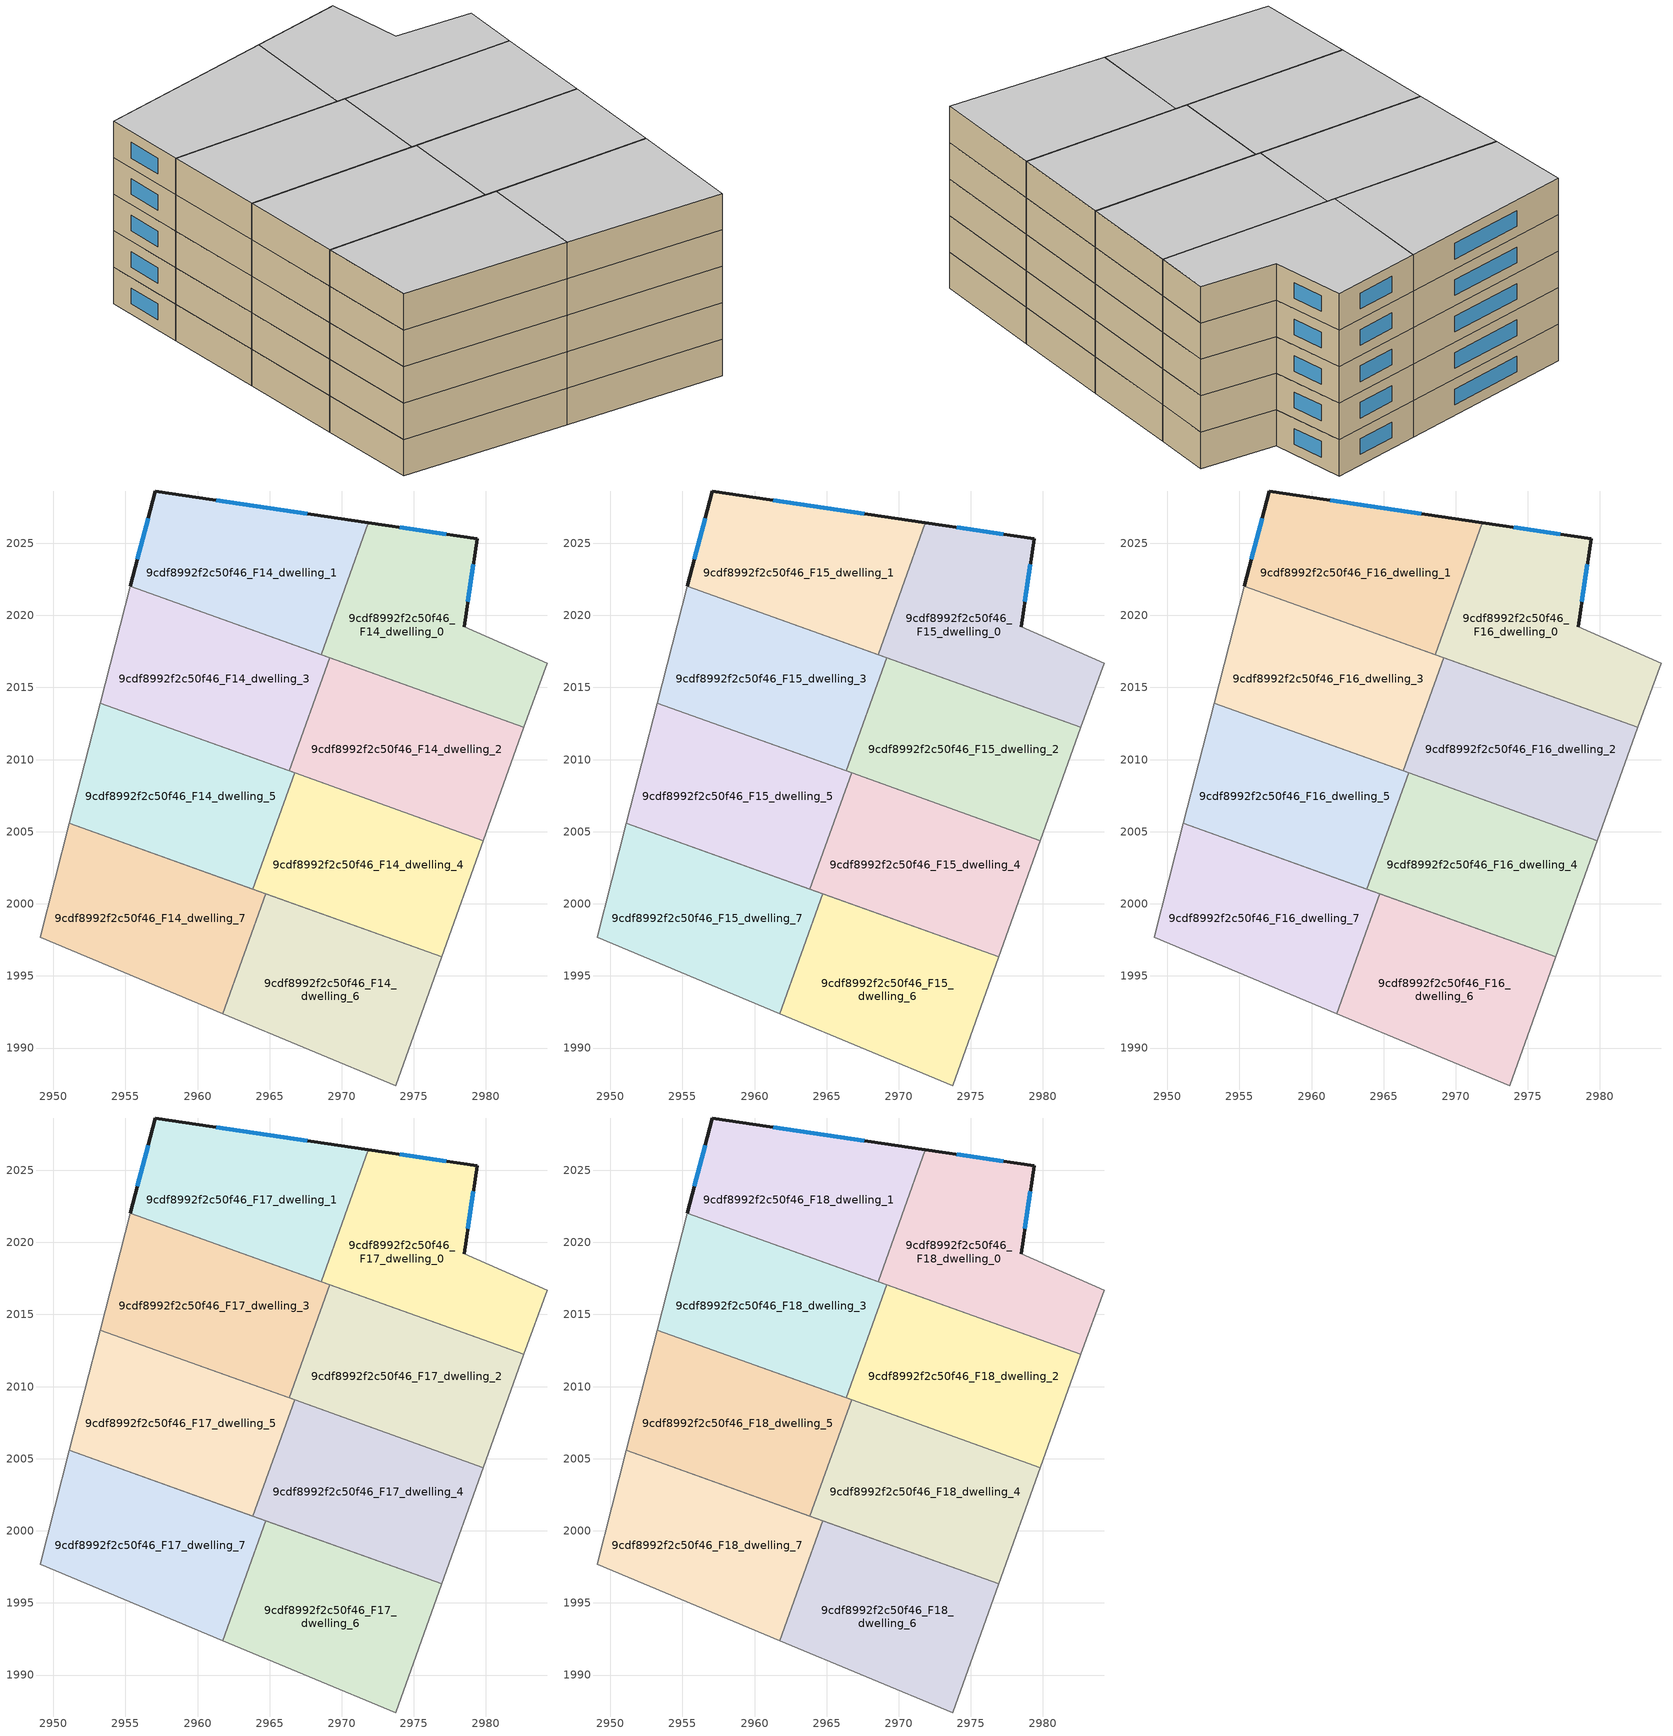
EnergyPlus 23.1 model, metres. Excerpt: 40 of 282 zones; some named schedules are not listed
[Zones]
9cdf8992f2c50f46_F14_dwelling_0
 floor to 9cdf8992f2c50f46_F13_dwelling_0 (EU_floor_Construction): 2979.39,2025.3 2978.5,2019.21 2984.23,2016.69 2982.64,2012.23 2968.57,2017.27 2971.85,2026.42 z42
 wall outside (EU_wall_Construction): 2978.5,2019.21 2979.39,2025.3 2971.85,2026.42 z42:45
 wall adiabatic (EU_wall_Construction): 2968.57,2017.27 2982.64,2012.23 2984.23,2016.69 2978.5,2019.21 z42:45
 wall to 9cdf8992f2c50f46_F14_dwelling_1 (EU_wall_Construction): 2971.85,2026.42 2968.57,2017.27 z42:45
 window (EU_Window_Construction): 2977.24,2025.62 2974.01,2026.1 / 2978.75,2020.95 2979.14,2023.56 z42.86:44.14
9cdf8992f2c50f46_F14_dwelling_1
 floor to 9cdf8992f2c50f46_F13_dwelling_1 (EU_floor_Construction): 2971.85,2026.42 2968.57,2017.27 2955.35,2022.01 2957.05,2028.62 z42
 wall outside (EU_wall_Construction): 2971.85,2026.42 2957.05,2028.62 2955.35,2022.01 z42:45
 wall adiabatic (EU_wall_Construction): 2955.35,2022.01 2968.57,2017.27 z42:45
 window (EU_Window_Construction): 2967.62,2027.05 2961.28,2028 / 2956.57,2026.73 2955.83,2023.9 z42.86:44.14
9cdf8992f2c50f46_F14_dwelling_2
 floor to 9cdf8992f2c50f46_F13_dwelling_2 (EU_floor_Construction): 2982.64,2012.23 2979.83,2004.39 2966.36,2009.21 2969.17,2017.05 z42
 wall adiabatic (EU_wall_Construction): 2966.36,2009.21 2979.83,2004.39 2982.64,2012.23 2969.17,2017.05 z42:45
 wall to 9cdf8992f2c50f46_F14_dwelling_3 (EU_wall_Construction): 2969.17,2017.05 2966.36,2009.21 z42:45
9cdf8992f2c50f46_F14_dwelling_3
 floor to 9cdf8992f2c50f46_F13_dwelling_3 (EU_floor_Construction): 2969.17,2017.05 2966.36,2009.21 2953.26,2013.91 2955.35,2022.01 z42
 wall adiabatic (EU_wall_Construction): 2969.17,2017.05 2955.35,2022.01 2953.26,2013.91 2966.36,2009.21 z42:45
9cdf8992f2c50f46_F14_dwelling_4
 floor to 9cdf8992f2c50f46_F13_dwelling_4 (EU_floor_Construction): 2979.83,2004.39 2976.94,1996.33 2963.84,2001.02 2966.73,2009.08 z42
 wall adiabatic (EU_wall_Construction): 2963.84,2001.02 2976.94,1996.33 2979.83,2004.39 2966.73,2009.08 z42:45
 wall to 9cdf8992f2c50f46_F14_dwelling_5 (EU_wall_Construction): 2966.73,2009.08 2963.84,2001.02 z42:45
9cdf8992f2c50f46_F14_dwelling_5
 floor to 9cdf8992f2c50f46_F13_dwelling_5 (EU_floor_Construction): 2966.73,2009.08 2963.84,2001.02 2951.11,2005.58 2953.26,2013.91 z42
 wall adiabatic (EU_wall_Construction): 2966.73,2009.08 2953.26,2013.91 2951.11,2005.58 2963.84,2001.02 z42:45
9cdf8992f2c50f46_F14_dwelling_6
 floor to 9cdf8992f2c50f46_F13_dwelling_6 (EU_floor_Construction): 2976.94,1996.33 2973.73,1987.37 2961.73,1992.39 2964.71,2000.71 z42
 wall adiabatic (EU_wall_Construction): 2961.73,1992.39 2973.73,1987.37 2976.94,1996.33 2964.71,2000.71 z42:45
 wall to 9cdf8992f2c50f46_F14_dwelling_7 (EU_wall_Construction): 2964.71,2000.71 2961.73,1992.39 z42:45
9cdf8992f2c50f46_F14_dwelling_7
 floor to 9cdf8992f2c50f46_F13_dwelling_7 (EU_floor_Construction): 2964.71,2000.71 2961.73,1992.39 2949.08,1997.68 2951.11,2005.58 z42
 wall adiabatic (EU_wall_Construction): 2964.71,2000.71 2951.11,2005.58 2949.08,1997.68 2961.73,1992.39 z42:45
9cdf8992f2c50f46_F15_dwelling_0
 floor to 9cdf8992f2c50f46_F14_dwelling_0 (EU_floor_Construction): 2979.39,2025.3 2978.5,2019.21 2984.23,2016.69 2982.64,2012.23 2968.57,2017.27 2971.85,2026.42 z45
 wall outside (EU_wall_Construction): 2978.5,2019.21 2979.39,2025.3 2971.85,2026.42 z45:48
 wall adiabatic (EU_wall_Construction): 2968.57,2017.27 2982.64,2012.23 2984.23,2016.69 2978.5,2019.21 z45:48
 wall to 9cdf8992f2c50f46_F15_dwelling_1 (EU_wall_Construction): 2971.85,2026.42 2968.57,2017.27 z45:48
 window (EU_Window_Construction): 2977.24,2025.62 2974.01,2026.1 / 2978.75,2020.95 2979.14,2023.56 z45.86:47.14
9cdf8992f2c50f46_F15_dwelling_1
 floor to 9cdf8992f2c50f46_F14_dwelling_1 (EU_floor_Construction): 2971.85,2026.42 2968.57,2017.27 2955.35,2022.01 2957.05,2028.62 z45
 wall outside (EU_wall_Construction): 2971.85,2026.42 2957.05,2028.62 2955.35,2022.01 z45:48
 wall adiabatic (EU_wall_Construction): 2955.35,2022.01 2968.57,2017.27 z45:48
 window (EU_Window_Construction): 2967.62,2027.05 2961.28,2028 / 2956.57,2026.73 2955.83,2023.9 z45.86:47.14
9cdf8992f2c50f46_F15_dwelling_2
 floor to 9cdf8992f2c50f46_F14_dwelling_2 (EU_floor_Construction): 2982.64,2012.23 2979.83,2004.39 2966.36,2009.21 2969.17,2017.05 z45
 wall adiabatic (EU_wall_Construction): 2966.36,2009.21 2979.83,2004.39 2982.64,2012.23 2969.17,2017.05 z45:48
 wall to 9cdf8992f2c50f46_F15_dwelling_3 (EU_wall_Construction): 2969.17,2017.05 2966.36,2009.21 z45:48
9cdf8992f2c50f46_F15_dwelling_3
 floor to 9cdf8992f2c50f46_F14_dwelling_3 (EU_floor_Construction): 2969.17,2017.05 2966.36,2009.21 2953.26,2013.91 2955.35,2022.01 z45
 wall adiabatic (EU_wall_Construction): 2969.17,2017.05 2955.35,2022.01 2953.26,2013.91 2966.36,2009.21 z45:48
9cdf8992f2c50f46_F15_dwelling_4
 floor to 9cdf8992f2c50f46_F14_dwelling_4 (EU_floor_Construction): 2979.83,2004.39 2976.94,1996.33 2963.84,2001.02 2966.73,2009.08 z45
 wall adiabatic (EU_wall_Construction): 2963.84,2001.02 2976.94,1996.33 2979.83,2004.39 2966.73,2009.08 z45:48
 wall to 9cdf8992f2c50f46_F15_dwelling_5 (EU_wall_Construction): 2966.73,2009.08 2963.84,2001.02 z45:48
9cdf8992f2c50f46_F15_dwelling_5
 floor to 9cdf8992f2c50f46_F14_dwelling_5 (EU_floor_Construction): 2966.73,2009.08 2963.84,2001.02 2951.11,2005.58 2953.26,2013.91 z45
 wall adiabatic (EU_wall_Construction): 2966.73,2009.08 2953.26,2013.91 2951.11,2005.58 2963.84,2001.02 z45:48
9cdf8992f2c50f46_F15_dwelling_6
 floor to 9cdf8992f2c50f46_F14_dwelling_6 (EU_floor_Construction): 2976.94,1996.33 2973.73,1987.37 2961.73,1992.39 2964.71,2000.71 z45
 wall adiabatic (EU_wall_Construction): 2961.73,1992.39 2973.73,1987.37 2976.94,1996.33 2964.71,2000.71 z45:48
 wall to 9cdf8992f2c50f46_F15_dwelling_7 (EU_wall_Construction): 2964.71,2000.71 2961.73,1992.39 z45:48
9cdf8992f2c50f46_F15_dwelling_7
 floor to 9cdf8992f2c50f46_F14_dwelling_7 (EU_floor_Construction): 2964.71,2000.71 2961.73,1992.39 2949.08,1997.68 2951.11,2005.58 z45
 wall adiabatic (EU_wall_Construction): 2964.71,2000.71 2951.11,2005.58 2949.08,1997.68 2961.73,1992.39 z45:48
9cdf8992f2c50f46_F16_dwelling_0
 floor to 9cdf8992f2c50f46_F15_dwelling_0 (EU_floor_Construction): 2979.39,2025.3 2978.5,2019.21 2984.23,2016.69 2982.64,2012.23 2968.57,2017.27 2971.85,2026.42 z48
 wall outside (EU_wall_Construction): 2978.5,2019.21 2979.39,2025.3 2971.85,2026.42 z48:51
 wall adiabatic (EU_wall_Construction): 2968.57,2017.27 2982.64,2012.23 2984.23,2016.69 2978.5,2019.21 z48:51
 wall to 9cdf8992f2c50f46_F16_dwelling_1 (EU_wall_Construction): 2971.85,2026.42 2968.57,2017.27 z48:51
 window (EU_Window_Construction): 2977.24,2025.62 2974.01,2026.1 / 2978.75,2020.95 2979.14,2023.56 z48.86:50.14
9cdf8992f2c50f46_F16_dwelling_1
 floor to 9cdf8992f2c50f46_F15_dwelling_1 (EU_floor_Construction): 2971.85,2026.42 2968.57,2017.27 2955.35,2022.01 2957.05,2028.62 z48
 wall outside (EU_wall_Construction): 2971.85,2026.42 2957.05,2028.62 2955.35,2022.01 z48:51
 wall adiabatic (EU_wall_Construction): 2955.35,2022.01 2968.57,2017.27 z48:51
 window (EU_Window_Construction): 2967.62,2027.05 2961.28,2028 / 2956.57,2026.73 2955.83,2023.9 z48.86:50.14
9cdf8992f2c50f46_F16_dwelling_2
 floor to 9cdf8992f2c50f46_F15_dwelling_2 (EU_floor_Construction): 2982.64,2012.23 2979.83,2004.39 2966.36,2009.21 2969.17,2017.05 z48
 wall adiabatic (EU_wall_Construction): 2966.36,2009.21 2979.83,2004.39 2982.64,2012.23 2969.17,2017.05 z48:51
 wall to 9cdf8992f2c50f46_F16_dwelling_3 (EU_wall_Construction): 2969.17,2017.05 2966.36,2009.21 z48:51
9cdf8992f2c50f46_F16_dwelling_3
 floor to 9cdf8992f2c50f46_F15_dwelling_3 (EU_floor_Construction): 2969.17,2017.05 2966.36,2009.21 2953.26,2013.91 2955.35,2022.01 z48
 wall adiabatic (EU_wall_Construction): 2969.17,2017.05 2955.35,2022.01 2953.26,2013.91 2966.36,2009.21 z48:51
9cdf8992f2c50f46_F16_dwelling_4
 floor to 9cdf8992f2c50f46_F15_dwelling_4 (EU_floor_Construction): 2979.83,2004.39 2976.94,1996.33 2963.84,2001.02 2966.73,2009.08 z48
 wall adiabatic (EU_wall_Construction): 2963.84,2001.02 2976.94,1996.33 2979.83,2004.39 2966.73,2009.08 z48:51
 wall to 9cdf8992f2c50f46_F16_dwelling_5 (EU_wall_Construction): 2966.73,2009.08 2963.84,2001.02 z48:51
9cdf8992f2c50f46_F16_dwelling_5
 floor to 9cdf8992f2c50f46_F15_dwelling_5 (EU_floor_Construction): 2966.73,2009.08 2963.84,2001.02 2951.11,2005.58 2953.26,2013.91 z48
 wall adiabatic (EU_wall_Construction): 2966.73,2009.08 2953.26,2013.91 2951.11,2005.58 2963.84,2001.02 z48:51
9cdf8992f2c50f46_F16_dwelling_6
 floor to 9cdf8992f2c50f46_F15_dwelling_6 (EU_floor_Construction): 2976.94,1996.33 2973.73,1987.37 2961.73,1992.39 2964.71,2000.71 z48
 wall adiabatic (EU_wall_Construction): 2961.73,1992.39 2973.73,1987.37 2976.94,1996.33 2964.71,2000.71 z48:51
 wall to 9cdf8992f2c50f46_F16_dwelling_7 (EU_wall_Construction): 2964.71,2000.71 2961.73,1992.39 z48:51
9cdf8992f2c50f46_F16_dwelling_7
 floor to 9cdf8992f2c50f46_F15_dwelling_7 (EU_floor_Construction): 2964.71,2000.71 2961.73,1992.39 2949.08,1997.68 2951.11,2005.58 z48
 wall adiabatic (EU_wall_Construction): 2964.71,2000.71 2951.11,2005.58 2949.08,1997.68 2961.73,1992.39 z48:51
9cdf8992f2c50f46_F17_dwelling_0
 floor to 9cdf8992f2c50f46_F16_dwelling_0 (EU_floor_Construction): 2979.39,2025.3 2978.5,2019.21 2984.23,2016.69 2982.64,2012.23 2968.57,2017.27 2971.85,2026.42 z51
 wall outside (EU_wall_Construction): 2978.5,2019.21 2979.39,2025.3 2971.85,2026.42 z51:54
 wall adiabatic (EU_wall_Construction): 2968.57,2017.27 2982.64,2012.23 2984.23,2016.69 2978.5,2019.21 z51:54
 wall to 9cdf8992f2c50f46_F17_dwelling_1 (EU_wall_Construction): 2971.85,2026.42 2968.57,2017.27 z51:54
 window (EU_Window_Construction): 2977.24,2025.62 2974.01,2026.1 / 2978.75,2020.95 2979.14,2023.56 z51.86:53.14
9cdf8992f2c50f46_F17_dwelling_1
 floor to 9cdf8992f2c50f46_F16_dwelling_1 (EU_floor_Construction): 2971.85,2026.42 2968.57,2017.27 2955.35,2022.01 2957.05,2028.62 z51
 wall outside (EU_wall_Construction): 2971.85,2026.42 2957.05,2028.62 2955.35,2022.01 z51:54
 wall adiabatic (EU_wall_Construction): 2955.35,2022.01 2968.57,2017.27 z51:54
 window (EU_Window_Construction): 2967.62,2027.05 2961.28,2028 / 2956.57,2026.73 2955.83,2023.9 z51.86:53.14
9cdf8992f2c50f46_F17_dwelling_2
 floor to 9cdf8992f2c50f46_F16_dwelling_2 (EU_floor_Construction): 2982.64,2012.23 2979.83,2004.39 2966.36,2009.21 2969.17,2017.05 z51
 wall adiabatic (EU_wall_Construction): 2966.36,2009.21 2979.83,2004.39 2982.64,2012.23 2969.17,2017.05 z51:54
 wall to 9cdf8992f2c50f46_F17_dwelling_3 (EU_wall_Construction): 2969.17,2017.05 2966.36,2009.21 z51:54
9cdf8992f2c50f46_F17_dwelling_3
 floor to 9cdf8992f2c50f46_F16_dwelling_3 (EU_floor_Construction): 2969.17,2017.05 2966.36,2009.21 2953.26,2013.91 2955.35,2022.01 z51
 wall adiabatic (EU_wall_Construction): 2969.17,2017.05 2955.35,2022.01 2953.26,2013.91 2966.36,2009.21 z51:54
9cdf8992f2c50f46_F17_dwelling_4
 floor to 9cdf8992f2c50f46_F16_dwelling_4 (EU_floor_Construction): 2979.83,2004.39 2976.94,1996.33 2963.84,2001.02 2966.73,2009.08 z51
 wall adiabatic (EU_wall_Construction): 2963.84,2001.02 2976.94,1996.33 2979.83,2004.39 2966.73,2009.08 z51:54
 wall to 9cdf8992f2c50f46_F17_dwelling_5 (EU_wall_Construction): 2966.73,2009.08 2963.84,2001.02 z51:54
9cdf8992f2c50f46_F17_dwelling_5
 floor to 9cdf8992f2c50f46_F16_dwelling_5 (EU_floor_Construction): 2966.73,2009.08 2963.84,2001.02 2951.11,2005.58 2953.26,2013.91 z51
 wall adiabatic (EU_wall_Construction): 2966.73,2009.08 2953.26,2013.91 2951.11,2005.58 2963.84,2001.02 z51:54
9cdf8992f2c50f46_F17_dwelling_6
 floor to 9cdf8992f2c50f46_F16_dwelling_6 (EU_floor_Construction): 2976.94,1996.33 2973.73,1987.37 2961.73,1992.39 2964.71,2000.71 z51
 wall adiabatic (EU_wall_Construction): 2961.73,1992.39 2973.73,1987.37 2976.94,1996.33 2964.71,2000.71 z51:54
 wall to 9cdf8992f2c50f46_F17_dwelling_7 (EU_wall_Construction): 2964.71,2000.71 2961.73,1992.39 z51:54
9cdf8992f2c50f46_F17_dwelling_7
 floor to 9cdf8992f2c50f46_F16_dwelling_7 (EU_floor_Construction): 2964.71,2000.71 2961.73,1992.39 2949.08,1997.68 2951.11,2005.58 z51
 wall adiabatic (EU_wall_Construction): 2964.71,2000.71 2951.11,2005.58 2949.08,1997.68 2961.73,1992.39 z51:54
9cdf8992f2c50f46_F18_dwelling_0
 floor to 9cdf8992f2c50f46_F17_dwelling_0 (EU_floor_Construction): 2979.39,2025.3 2978.5,2019.21 2984.23,2016.69 2982.64,2012.23 2968.57,2017.27 2971.85,2026.42 z54
 wall outside (EU_wall_Construction): 2978.5,2019.21 2979.39,2025.3 2971.85,2026.42 z54:57
 wall adiabatic (EU_wall_Construction): 2968.57,2017.27 2982.64,2012.23 2984.23,2016.69 2978.5,2019.21 z54:57
 wall to 9cdf8992f2c50f46_F18_dwelling_1 (EU_wall_Construction): 2971.85,2026.42 2968.57,2017.27 z54:57
 window (EU_Window_Construction): 2977.24,2025.62 2974.01,2026.1 / 2978.75,2020.95 2979.14,2023.56 z54.86:56.14
 ceiling to 9cdf8992f2c50f46_F19_dwelling_0 (EU_floor_Construction): 2982.64,2012.23 2984.23,2016.69 2978.5,2019.21 2979.39,2025.3 2971.85,2026.42 2968.57,2017.27 z57
9cdf8992f2c50f46_F18_dwelling_1
 floor to 9cdf8992f2c50f46_F17_dwelling_1 (EU_floor_Construction): 2971.85,2026.42 2968.57,2017.27 2955.35,2022.01 2957.05,2028.62 z54
 wall outside (EU_wall_Construction): 2971.85,2026.42 2957.05,2028.62 2955.35,2022.01 z54:57
 wall adiabatic (EU_wall_Construction): 2955.35,2022.01 2968.57,2017.27 z54:57
 window (EU_Window_Construction): 2967.62,2027.05 2961.28,2028 / 2956.57,2026.73 2955.83,2023.9 z54.86:56.14
 ceiling to 9cdf8992f2c50f46_F19_dwelling_1 (EU_floor_Construction): 2968.57,2017.27 2971.85,2026.42 2957.05,2028.62 2955.35,2022.01 z57
9cdf8992f2c50f46_F18_dwelling_2
 floor to 9cdf8992f2c50f46_F17_dwelling_2 (EU_floor_Construction): 2982.64,2012.23 2979.83,2004.39 2966.36,2009.21 2969.17,2017.05 z54
 wall adiabatic (EU_wall_Construction): 2966.36,2009.21 2979.83,2004.39 2982.64,2012.23 2969.17,2017.05 z54:57
 wall to 9cdf8992f2c50f46_F18_dwelling_3 (EU_wall_Construction): 2969.17,2017.05 2966.36,2009.21 z54:57
 ceiling to 9cdf8992f2c50f46_F19_dwelling_2 (EU_floor_Construction): 2979.83,2004.39 2982.64,2012.23 2969.17,2017.05 2966.36,2009.21 z57
9cdf8992f2c50f46_F18_dwelling_3
 floor to 9cdf8992f2c50f46_F17_dwelling_3 (EU_floor_Construction): 2969.17,2017.05 2966.36,2009.21 2953.26,2013.91 2955.35,2022.01 z54
 wall adiabatic (EU_wall_Construction): 2969.17,2017.05 2955.35,2022.01 2953.26,2013.91 2966.36,2009.21 z54:57
 ceiling to 9cdf8992f2c50f46_F19_dwelling_3 (EU_floor_Construction): 2966.36,2009.21 2969.17,2017.05 2955.35,2022.01 2953.26,2013.91 z57
9cdf8992f2c50f46_F18_dwelling_4
 floor to 9cdf8992f2c50f46_F17_dwelling_4 (EU_floor_Construction): 2979.83,2004.39 2976.94,1996.33 2963.84,2001.02 2966.73,2009.08 z54
 wall adiabatic (EU_wall_Construction): 2963.84,2001.02 2976.94,1996.33 2979.83,2004.39 2966.73,2009.08 z54:57
 wall to 9cdf8992f2c50f46_F18_dwelling_5 (EU_wall_Construction): 2966.73,2009.08 2963.84,2001.02 z54:57
 ceiling to 9cdf8992f2c50f46_F19_dwelling_4 (EU_floor_Construction): 2976.94,1996.33 2979.83,2004.39 2966.73,2009.08 2963.84,2001.02 z57
9cdf8992f2c50f46_F18_dwelling_5
 floor to 9cdf8992f2c50f46_F17_dwelling_5 (EU_floor_Construction): 2966.73,2009.08 2963.84,2001.02 2951.11,2005.58 2953.26,2013.91 z54
 wall adiabatic (EU_wall_Construction): 2966.73,2009.08 2953.26,2013.91 2951.11,2005.58 2963.84,2001.02 z54:57
 ceiling to 9cdf8992f2c50f46_F19_dwelling_5 (EU_floor_Construction): 2963.84,2001.02 2966.73,2009.08 2953.26,2013.91 2951.11,2005.58 z57
9cdf8992f2c50f46_F18_dwelling_6
 floor to 9cdf8992f2c50f46_F17_dwelling_6 (EU_floor_Construction): 2976.94,1996.33 2973.73,1987.37 2961.73,1992.39 2964.71,2000.71 z54
 wall adiabatic (EU_wall_Construction): 2961.73,1992.39 2973.73,1987.37 2976.94,1996.33 2964.71,2000.71 z54:57
 wall to 9cdf8992f2c50f46_F18_dwelling_7 (EU_wall_Construction): 2964.71,2000.71 2961.73,1992.39 z54:57
 ceiling to 9cdf8992f2c50f46_F19_dwelling_6 (EU_floor_Construction): 2973.73,1987.37 2976.94,1996.33 2964.71,2000.71 2961.73,1992.39 z57
9cdf8992f2c50f46_F18_dwelling_7
 floor to 9cdf8992f2c50f46_F17_dwelling_7 (EU_floor_Construction): 2964.71,2000.71 2961.73,1992.39 2949.08,1997.68 2951.11,2005.58 z54
 wall adiabatic (EU_wall_Construction): 2964.71,2000.71 2951.11,2005.58 2949.08,1997.68 2961.73,1992.39 z54:57
 ceiling to 9cdf8992f2c50f46_F19_dwelling_7 (EU_floor_Construction): 2961.73,1992.39 2964.71,2000.71 2951.11,2005.58 2949.08,1997.68 z57
[Building]
EU S2 Campaign: North Axis=0; Terrain=City; Solar Distribution=FullExterior
[Site:Location]
Helsinki-Vantaa.AP: Latitude=60.317; Longitude=24.963; Time Zone=2; Elevation=54.6
[SizingPeriod:WeatherFileDays]
AnnualSizingPeriod: Begin Month=1; Begin Day of Month=1; End Month=12; End Day of Month=31; Day of Week for Start Day=Monday; Use Weather File Daylight Saving Period=No; Use Weather File Rain and Snow Indicators=No
[MATERIAL]
EU_InternalMass_Material: Roughness=MediumRough; Thickness=0.1; Conductivity=1; Density=1800; Specific Heat=900; Thermal Absorptance=0.9; Solar Absorptance=0.7; Visible Absorptance=0.7
[MATERIAL:NOMASS] Roughness=MediumRough; Thermal Absorptance=0.9; Solar Absorptance=0.7; Visible Absorptance=0.7
Name | Thermal Resistance
EU_wall_NoMass | 5.91765
EU_floor_NoMass | 6.2875
[WINDOWMATERIAL:SIMPLEGLAZINGSYSTEM]
EU_Window_SimpleGlazing: UFactor=0.994035; Solar Heat Gain Coefficient=0.7; Visible Transmittance=0.7
[CONSTRUCTION]
EU_wall_Construction: EU_wall_NoMass
EU_floor_Construction: EU_floor_NoMass
EU_Window_Construction: EU_Window_SimpleGlazing
EU_InternalMass_Construction: EU_InternalMass_Material
[ZONE] Type=1; Multiplier=1; Ceiling Height=autocalculate; Floor Area=autocalculate; Part of Total Floor Area=Yes
Name | Volume
9cdf8992f2c50f46_F14_dwelling_0; 9cdf8992f2c50f46_F15_dwelling_0; 9cdf8992f2c50f46_F16_dwelling_0; 9cdf8992f2c50f46_F17_dwelling_0; 9cdf8992f2c50f46_F18_dwelling_0 | 357.466
9cdf8992f2c50f46_F14_dwelling_1; 9cdf8992f2c50f46_F15_dwelling_1; 9cdf8992f2c50f46_F16_dwelling_1; 9cdf8992f2c50f46_F17_dwelling_1; 9cdf8992f2c50f46_F18_dwelling_1 | 357.464
9cdf8992f2c50f46_F14_dwelling_2; 9cdf8992f2c50f46_F15_dwelling_2; 9cdf8992f2c50f46_F16_dwelling_2; 9cdf8992f2c50f46_F17_dwelling_2; 9cdf8992f2c50f46_F18_dwelling_2 | 357.456
9cdf8992f2c50f46_F14_dwelling_3; 9cdf8992f2c50f46_F15_dwelling_3; 9cdf8992f2c50f46_F16_dwelling_3; 9cdf8992f2c50f46_F17_dwelling_3; 9cdf8992f2c50f46_F18_dwelling_3 | 357.463
9cdf8992f2c50f46_F14_dwelling_4; 9cdf8992f2c50f46_F15_dwelling_4; 9cdf8992f2c50f46_F16_dwelling_4; 9cdf8992f2c50f46_F17_dwelling_4; 9cdf8992f2c50f46_F18_dwelling_4 | 357.469
9cdf8992f2c50f46_F14_dwelling_5; 9cdf8992f2c50f46_F15_dwelling_5; 9cdf8992f2c50f46_F16_dwelling_5; 9cdf8992f2c50f46_F17_dwelling_5; 9cdf8992f2c50f46_F18_dwelling_5 | 357.488
9cdf8992f2c50f46_F14_dwelling_6; 9cdf8992f2c50f46_F15_dwelling_6; 9cdf8992f2c50f46_F16_dwelling_6; 9cdf8992f2c50f46_F17_dwelling_6; 9cdf8992f2c50f46_F18_dwelling_6 | 357.472
9cdf8992f2c50f46_F14_dwelling_7; 9cdf8992f2c50f46_F15_dwelling_7; 9cdf8992f2c50f46_F16_dwelling_7; 9cdf8992f2c50f46_F17_dwelling_7; 9cdf8992f2c50f46_F18_dwelling_7 | 357.478
[INTERNALMASS] Construction=EU_InternalMass_Construction
Name | Zone or ZoneList | Surface Area
9cdf8992f2c50f46_F14_dwelling_0_EU_InternalMass | 9cdf8992f2c50f46_F14_dwelling_0 | 119.155
9cdf8992f2c50f46_F14_dwelling_1_EU_InternalMass | 9cdf8992f2c50f46_F14_dwelling_1 | 119.155
9cdf8992f2c50f46_F14_dwelling_2_EU_InternalMass | 9cdf8992f2c50f46_F14_dwelling_2 | 119.15
9cdf8992f2c50f46_F14_dwelling_3_EU_InternalMass | 9cdf8992f2c50f46_F14_dwelling_3 | 119.157
9cdf8992f2c50f46_F14_dwelling_4_EU_InternalMass | 9cdf8992f2c50f46_F14_dwelling_4 | 119.157
9cdf8992f2c50f46_F14_dwelling_5_EU_InternalMass | 9cdf8992f2c50f46_F14_dwelling_5 | 119.163
9cdf8992f2c50f46_F14_dwelling_6_EU_InternalMass | 9cdf8992f2c50f46_F14_dwelling_6 | 119.156
9cdf8992f2c50f46_F14_dwelling_7_EU_InternalMass | 9cdf8992f2c50f46_F14_dwelling_7 | 119.159
9cdf8992f2c50f46_F15_dwelling_0_EU_InternalMass | 9cdf8992f2c50f46_F15_dwelling_0 | 119.155
9cdf8992f2c50f46_F15_dwelling_1_EU_InternalMass | 9cdf8992f2c50f46_F15_dwelling_1 | 119.155
9cdf8992f2c50f46_F15_dwelling_2_EU_InternalMass | 9cdf8992f2c50f46_F15_dwelling_2 | 119.15
9cdf8992f2c50f46_F15_dwelling_3_EU_InternalMass | 9cdf8992f2c50f46_F15_dwelling_3 | 119.157
9cdf8992f2c50f46_F15_dwelling_4_EU_InternalMass | 9cdf8992f2c50f46_F15_dwelling_4 | 119.157
9cdf8992f2c50f46_F15_dwelling_5_EU_InternalMass | 9cdf8992f2c50f46_F15_dwelling_5 | 119.163
9cdf8992f2c50f46_F15_dwelling_6_EU_InternalMass | 9cdf8992f2c50f46_F15_dwelling_6 | 119.156
9cdf8992f2c50f46_F15_dwelling_7_EU_InternalMass | 9cdf8992f2c50f46_F15_dwelling_7 | 119.159
9cdf8992f2c50f46_F16_dwelling_0_EU_InternalMass | 9cdf8992f2c50f46_F16_dwelling_0 | 119.155
9cdf8992f2c50f46_F16_dwelling_1_EU_InternalMass | 9cdf8992f2c50f46_F16_dwelling_1 | 119.155
9cdf8992f2c50f46_F16_dwelling_2_EU_InternalMass | 9cdf8992f2c50f46_F16_dwelling_2 | 119.15
9cdf8992f2c50f46_F16_dwelling_3_EU_InternalMass | 9cdf8992f2c50f46_F16_dwelling_3 | 119.157
9cdf8992f2c50f46_F16_dwelling_4_EU_InternalMass | 9cdf8992f2c50f46_F16_dwelling_4 | 119.157
9cdf8992f2c50f46_F16_dwelling_5_EU_InternalMass | 9cdf8992f2c50f46_F16_dwelling_5 | 119.163
9cdf8992f2c50f46_F16_dwelling_6_EU_InternalMass | 9cdf8992f2c50f46_F16_dwelling_6 | 119.156
9cdf8992f2c50f46_F16_dwelling_7_EU_InternalMass | 9cdf8992f2c50f46_F16_dwelling_7 | 119.159
9cdf8992f2c50f46_F17_dwelling_0_EU_InternalMass | 9cdf8992f2c50f46_F17_dwelling_0 | 119.155
9cdf8992f2c50f46_F17_dwelling_1_EU_InternalMass | 9cdf8992f2c50f46_F17_dwelling_1 | 119.155
9cdf8992f2c50f46_F17_dwelling_2_EU_InternalMass | 9cdf8992f2c50f46_F17_dwelling_2 | 119.15
9cdf8992f2c50f46_F17_dwelling_3_EU_InternalMass | 9cdf8992f2c50f46_F17_dwelling_3 | 119.157
9cdf8992f2c50f46_F17_dwelling_4_EU_InternalMass | 9cdf8992f2c50f46_F17_dwelling_4 | 119.157
9cdf8992f2c50f46_F17_dwelling_5_EU_InternalMass | 9cdf8992f2c50f46_F17_dwelling_5 | 119.163
9cdf8992f2c50f46_F17_dwelling_6_EU_InternalMass | 9cdf8992f2c50f46_F17_dwelling_6 | 119.156
9cdf8992f2c50f46_F17_dwelling_7_EU_InternalMass | 9cdf8992f2c50f46_F17_dwelling_7 | 119.159
9cdf8992f2c50f46_F18_dwelling_0_EU_InternalMass | 9cdf8992f2c50f46_F18_dwelling_0 | 119.155
9cdf8992f2c50f46_F18_dwelling_1_EU_InternalMass | 9cdf8992f2c50f46_F18_dwelling_1 | 119.155
9cdf8992f2c50f46_F18_dwelling_2_EU_InternalMass | 9cdf8992f2c50f46_F18_dwelling_2 | 119.15
9cdf8992f2c50f46_F18_dwelling_3_EU_InternalMass | 9cdf8992f2c50f46_F18_dwelling_3 | 119.157
9cdf8992f2c50f46_F18_dwelling_4_EU_InternalMass | 9cdf8992f2c50f46_F18_dwelling_4 | 119.157
9cdf8992f2c50f46_F18_dwelling_5_EU_InternalMass | 9cdf8992f2c50f46_F18_dwelling_5 | 119.163
9cdf8992f2c50f46_F18_dwelling_6_EU_InternalMass | 9cdf8992f2c50f46_F18_dwelling_6 | 119.156
9cdf8992f2c50f46_F18_dwelling_7_EU_InternalMass | 9cdf8992f2c50f46_F18_dwelling_7 | 119.159
[OTHEREQUIPMENT] Fuel Type=Electricity; Design Level Calculation Method=Watts/Area; Power per Zone Floor Area=1; Fraction Latent=0; Fraction Radiant=0; Fraction Lost=0; Carbon Dioxide Generation Rate=0; EndUse Subcategory=EU_Step8_InternalGains
Name | Zone or ZoneList or Space or SpaceList | Schedule
EU_Step8_InternalGain_9cdf8992f2c50f46_F14_dwelling_0_f000 | 9cdf8992f2c50f46_F14_dwelling_0 | EU_Step8_GainSchedule_9cdf8992f2c50f46_F14_dwelling_0_f000
EU_Step8_InternalGain_9cdf8992f2c50f46_F14_dwelling_1_f000 | 9cdf8992f2c50f46_F14_dwelling_1 | EU_Step8_GainSchedule_9cdf8992f2c50f46_F14_dwelling_1_f000
EU_Step8_InternalGain_9cdf8992f2c50f46_F14_dwelling_2_f000 | 9cdf8992f2c50f46_F14_dwelling_2 | EU_Step8_GainSchedule_9cdf8992f2c50f46_F14_dwelling_2_f000
EU_Step8_InternalGain_9cdf8992f2c50f46_F14_dwelling_3_f000 | 9cdf8992f2c50f46_F14_dwelling_3 | EU_Step8_GainSchedule_9cdf8992f2c50f46_F14_dwelling_3_f000
EU_Step8_InternalGain_9cdf8992f2c50f46_F14_dwelling_4_f000 | 9cdf8992f2c50f46_F14_dwelling_4 | EU_Step8_GainSchedule_9cdf8992f2c50f46_F14_dwelling_4_f000
EU_Step8_InternalGain_9cdf8992f2c50f46_F14_dwelling_5_f000 | 9cdf8992f2c50f46_F14_dwelling_5 | EU_Step8_GainSchedule_9cdf8992f2c50f46_F14_dwelling_5_f000
EU_Step8_InternalGain_9cdf8992f2c50f46_F14_dwelling_6_f000 | 9cdf8992f2c50f46_F14_dwelling_6 | EU_Step8_GainSchedule_9cdf8992f2c50f46_F14_dwelling_6_f000
EU_Step8_InternalGain_9cdf8992f2c50f46_F14_dwelling_7_f000 | 9cdf8992f2c50f46_F14_dwelling_7 | EU_Step8_GainSchedule_9cdf8992f2c50f46_F14_dwelling_7_f000
EU_Step8_InternalGain_9cdf8992f2c50f46_F15_dwelling_0_f000 | 9cdf8992f2c50f46_F15_dwelling_0 | EU_Step8_GainSchedule_9cdf8992f2c50f46_F15_dwelling_0_f000
EU_Step8_InternalGain_9cdf8992f2c50f46_F15_dwelling_1_f000 | 9cdf8992f2c50f46_F15_dwelling_1 | EU_Step8_GainSchedule_9cdf8992f2c50f46_F15_dwelling_1_f000
EU_Step8_InternalGain_9cdf8992f2c50f46_F15_dwelling_2_f000 | 9cdf8992f2c50f46_F15_dwelling_2 | EU_Step8_GainSchedule_9cdf8992f2c50f46_F15_dwelling_2_f000
EU_Step8_InternalGain_9cdf8992f2c50f46_F15_dwelling_3_f000 | 9cdf8992f2c50f46_F15_dwelling_3 | EU_Step8_GainSchedule_9cdf8992f2c50f46_F15_dwelling_3_f000
EU_Step8_InternalGain_9cdf8992f2c50f46_F15_dwelling_4_f000 | 9cdf8992f2c50f46_F15_dwelling_4 | EU_Step8_GainSchedule_9cdf8992f2c50f46_F15_dwelling_4_f000
EU_Step8_InternalGain_9cdf8992f2c50f46_F15_dwelling_5_f000 | 9cdf8992f2c50f46_F15_dwelling_5 | EU_Step8_GainSchedule_9cdf8992f2c50f46_F15_dwelling_5_f000
EU_Step8_InternalGain_9cdf8992f2c50f46_F15_dwelling_6_f000 | 9cdf8992f2c50f46_F15_dwelling_6 | EU_Step8_GainSchedule_9cdf8992f2c50f46_F15_dwelling_6_f000
EU_Step8_InternalGain_9cdf8992f2c50f46_F15_dwelling_7_f000 | 9cdf8992f2c50f46_F15_dwelling_7 | EU_Step8_GainSchedule_9cdf8992f2c50f46_F15_dwelling_7_f000
EU_Step8_InternalGain_9cdf8992f2c50f46_F16_dwelling_0_f000 | 9cdf8992f2c50f46_F16_dwelling_0 | EU_Step8_GainSchedule_9cdf8992f2c50f46_F16_dwelling_0_f000
EU_Step8_InternalGain_9cdf8992f2c50f46_F16_dwelling_1_f000 | 9cdf8992f2c50f46_F16_dwelling_1 | EU_Step8_GainSchedule_9cdf8992f2c50f46_F16_dwelling_1_f000
EU_Step8_InternalGain_9cdf8992f2c50f46_F16_dwelling_2_f000 | 9cdf8992f2c50f46_F16_dwelling_2 | EU_Step8_GainSchedule_9cdf8992f2c50f46_F16_dwelling_2_f000
EU_Step8_InternalGain_9cdf8992f2c50f46_F16_dwelling_3_f000 | 9cdf8992f2c50f46_F16_dwelling_3 | EU_Step8_GainSchedule_9cdf8992f2c50f46_F16_dwelling_3_f000
EU_Step8_InternalGain_9cdf8992f2c50f46_F16_dwelling_4_f000 | 9cdf8992f2c50f46_F16_dwelling_4 | EU_Step8_GainSchedule_9cdf8992f2c50f46_F16_dwelling_4_f000
EU_Step8_InternalGain_9cdf8992f2c50f46_F16_dwelling_5_f000 | 9cdf8992f2c50f46_F16_dwelling_5 | EU_Step8_GainSchedule_9cdf8992f2c50f46_F16_dwelling_5_f000
EU_Step8_InternalGain_9cdf8992f2c50f46_F16_dwelling_6_f000 | 9cdf8992f2c50f46_F16_dwelling_6 | EU_Step8_GainSchedule_9cdf8992f2c50f46_F16_dwelling_6_f000
EU_Step8_InternalGain_9cdf8992f2c50f46_F16_dwelling_7_f000 | 9cdf8992f2c50f46_F16_dwelling_7 | EU_Step8_GainSchedule_9cdf8992f2c50f46_F16_dwelling_7_f000
EU_Step8_InternalGain_9cdf8992f2c50f46_F17_dwelling_0_f000 | 9cdf8992f2c50f46_F17_dwelling_0 | EU_Step8_GainSchedule_9cdf8992f2c50f46_F17_dwelling_0_f000
EU_Step8_InternalGain_9cdf8992f2c50f46_F17_dwelling_1_f000 | 9cdf8992f2c50f46_F17_dwelling_1 | EU_Step8_GainSchedule_9cdf8992f2c50f46_F17_dwelling_1_f000
EU_Step8_InternalGain_9cdf8992f2c50f46_F17_dwelling_2_f000 | 9cdf8992f2c50f46_F17_dwelling_2 | EU_Step8_GainSchedule_9cdf8992f2c50f46_F17_dwelling_2_f000
EU_Step8_InternalGain_9cdf8992f2c50f46_F17_dwelling_3_f000 | 9cdf8992f2c50f46_F17_dwelling_3 | EU_Step8_GainSchedule_9cdf8992f2c50f46_F17_dwelling_3_f000
EU_Step8_InternalGain_9cdf8992f2c50f46_F17_dwelling_4_f000 | 9cdf8992f2c50f46_F17_dwelling_4 | EU_Step8_GainSchedule_9cdf8992f2c50f46_F17_dwelling_4_f000
EU_Step8_InternalGain_9cdf8992f2c50f46_F17_dwelling_5_f000 | 9cdf8992f2c50f46_F17_dwelling_5 | EU_Step8_GainSchedule_9cdf8992f2c50f46_F17_dwelling_5_f000
EU_Step8_InternalGain_9cdf8992f2c50f46_F17_dwelling_6_f000 | 9cdf8992f2c50f46_F17_dwelling_6 | EU_Step8_GainSchedule_9cdf8992f2c50f46_F17_dwelling_6_f000
EU_Step8_InternalGain_9cdf8992f2c50f46_F17_dwelling_7_f000 | 9cdf8992f2c50f46_F17_dwelling_7 | EU_Step8_GainSchedule_9cdf8992f2c50f46_F17_dwelling_7_f000
EU_Step8_InternalGain_9cdf8992f2c50f46_F18_dwelling_0_f000 | 9cdf8992f2c50f46_F18_dwelling_0 | EU_Step8_GainSchedule_9cdf8992f2c50f46_F18_dwelling_0_f000
EU_Step8_InternalGain_9cdf8992f2c50f46_F18_dwelling_1_f000 | 9cdf8992f2c50f46_F18_dwelling_1 | EU_Step8_GainSchedule_9cdf8992f2c50f46_F18_dwelling_1_f000
EU_Step8_InternalGain_9cdf8992f2c50f46_F18_dwelling_2_f000 | 9cdf8992f2c50f46_F18_dwelling_2 | EU_Step8_GainSchedule_9cdf8992f2c50f46_F18_dwelling_2_f000
EU_Step8_InternalGain_9cdf8992f2c50f46_F18_dwelling_3_f000 | 9cdf8992f2c50f46_F18_dwelling_3 | EU_Step8_GainSchedule_9cdf8992f2c50f46_F18_dwelling_3_f000
EU_Step8_InternalGain_9cdf8992f2c50f46_F18_dwelling_4_f000 | 9cdf8992f2c50f46_F18_dwelling_4 | EU_Step8_GainSchedule_9cdf8992f2c50f46_F18_dwelling_4_f000
EU_Step8_InternalGain_9cdf8992f2c50f46_F18_dwelling_5_f000 | 9cdf8992f2c50f46_F18_dwelling_5 | EU_Step8_GainSchedule_9cdf8992f2c50f46_F18_dwelling_5_f000
EU_Step8_InternalGain_9cdf8992f2c50f46_F18_dwelling_6_f000 | 9cdf8992f2c50f46_F18_dwelling_6 | EU_Step8_GainSchedule_9cdf8992f2c50f46_F18_dwelling_6_f000
EU_Step8_InternalGain_9cdf8992f2c50f46_F18_dwelling_7_f000 | 9cdf8992f2c50f46_F18_dwelling_7 | EU_Step8_GainSchedule_9cdf8992f2c50f46_F18_dwelling_7_f000
[ZONEVENTILATION:DESIGNFLOWRATE] Schedule=EU_AlwaysOn; Design Flow Rate Calculation Method=AirChanges/Hour; Air Changes per Hour=0.596421; Ventilation Type=Natural; Fan Pressure Rise=0; Fan Total Efficiency=1; Constant Term Coefficient=1; Temperature Term Coefficient=0; Velocity Term Coefficient=0; Velocity Squared Term Coefficient=0; Minimum Indoor Temperature=-100; Maximum Indoor Temperature=100; Delta Temperature=-100; Minimum Outdoor Temperature=-100; Maximum Outdoor Temperature=100; Maximum Wind Speed=40
Name | Zone or ZoneList or Space or SpaceList
EU_ConstantAir_9cdf8992f2c50f46_F14_dwelling_0 | 9cdf8992f2c50f46_F14_dwelling_0
EU_ConstantAir_9cdf8992f2c50f46_F14_dwelling_1 | 9cdf8992f2c50f46_F14_dwelling_1
EU_ConstantAir_9cdf8992f2c50f46_F14_dwelling_2 | 9cdf8992f2c50f46_F14_dwelling_2
EU_ConstantAir_9cdf8992f2c50f46_F14_dwelling_3 | 9cdf8992f2c50f46_F14_dwelling_3
EU_ConstantAir_9cdf8992f2c50f46_F14_dwelling_4 | 9cdf8992f2c50f46_F14_dwelling_4
EU_ConstantAir_9cdf8992f2c50f46_F14_dwelling_5 | 9cdf8992f2c50f46_F14_dwelling_5
EU_ConstantAir_9cdf8992f2c50f46_F14_dwelling_6 | 9cdf8992f2c50f46_F14_dwelling_6
EU_ConstantAir_9cdf8992f2c50f46_F14_dwelling_7 | 9cdf8992f2c50f46_F14_dwelling_7
EU_ConstantAir_9cdf8992f2c50f46_F15_dwelling_0 | 9cdf8992f2c50f46_F15_dwelling_0
EU_ConstantAir_9cdf8992f2c50f46_F15_dwelling_1 | 9cdf8992f2c50f46_F15_dwelling_1
EU_ConstantAir_9cdf8992f2c50f46_F15_dwelling_2 | 9cdf8992f2c50f46_F15_dwelling_2
EU_ConstantAir_9cdf8992f2c50f46_F15_dwelling_3 | 9cdf8992f2c50f46_F15_dwelling_3
EU_ConstantAir_9cdf8992f2c50f46_F15_dwelling_4 | 9cdf8992f2c50f46_F15_dwelling_4
EU_ConstantAir_9cdf8992f2c50f46_F15_dwelling_5 | 9cdf8992f2c50f46_F15_dwelling_5
EU_ConstantAir_9cdf8992f2c50f46_F15_dwelling_6 | 9cdf8992f2c50f46_F15_dwelling_6
EU_ConstantAir_9cdf8992f2c50f46_F15_dwelling_7 | 9cdf8992f2c50f46_F15_dwelling_7
EU_ConstantAir_9cdf8992f2c50f46_F16_dwelling_0 | 9cdf8992f2c50f46_F16_dwelling_0
EU_ConstantAir_9cdf8992f2c50f46_F16_dwelling_1 | 9cdf8992f2c50f46_F16_dwelling_1
EU_ConstantAir_9cdf8992f2c50f46_F16_dwelling_2 | 9cdf8992f2c50f46_F16_dwelling_2
EU_ConstantAir_9cdf8992f2c50f46_F16_dwelling_3 | 9cdf8992f2c50f46_F16_dwelling_3
EU_ConstantAir_9cdf8992f2c50f46_F16_dwelling_4 | 9cdf8992f2c50f46_F16_dwelling_4
EU_ConstantAir_9cdf8992f2c50f46_F16_dwelling_5 | 9cdf8992f2c50f46_F16_dwelling_5
EU_ConstantAir_9cdf8992f2c50f46_F16_dwelling_6 | 9cdf8992f2c50f46_F16_dwelling_6
EU_ConstantAir_9cdf8992f2c50f46_F16_dwelling_7 | 9cdf8992f2c50f46_F16_dwelling_7
EU_ConstantAir_9cdf8992f2c50f46_F17_dwelling_0 | 9cdf8992f2c50f46_F17_dwelling_0
EU_ConstantAir_9cdf8992f2c50f46_F17_dwelling_1 | 9cdf8992f2c50f46_F17_dwelling_1
EU_ConstantAir_9cdf8992f2c50f46_F17_dwelling_2 | 9cdf8992f2c50f46_F17_dwelling_2
EU_ConstantAir_9cdf8992f2c50f46_F17_dwelling_3 | 9cdf8992f2c50f46_F17_dwelling_3
EU_ConstantAir_9cdf8992f2c50f46_F17_dwelling_4 | 9cdf8992f2c50f46_F17_dwelling_4
EU_ConstantAir_9cdf8992f2c50f46_F17_dwelling_5 | 9cdf8992f2c50f46_F17_dwelling_5
EU_ConstantAir_9cdf8992f2c50f46_F17_dwelling_6 | 9cdf8992f2c50f46_F17_dwelling_6
EU_ConstantAir_9cdf8992f2c50f46_F17_dwelling_7 | 9cdf8992f2c50f46_F17_dwelling_7
EU_ConstantAir_9cdf8992f2c50f46_F18_dwelling_0 | 9cdf8992f2c50f46_F18_dwelling_0
EU_ConstantAir_9cdf8992f2c50f46_F18_dwelling_1 | 9cdf8992f2c50f46_F18_dwelling_1
EU_ConstantAir_9cdf8992f2c50f46_F18_dwelling_2 | 9cdf8992f2c50f46_F18_dwelling_2
EU_ConstantAir_9cdf8992f2c50f46_F18_dwelling_3 | 9cdf8992f2c50f46_F18_dwelling_3
EU_ConstantAir_9cdf8992f2c50f46_F18_dwelling_4 | 9cdf8992f2c50f46_F18_dwelling_4
EU_ConstantAir_9cdf8992f2c50f46_F18_dwelling_5 | 9cdf8992f2c50f46_F18_dwelling_5
EU_ConstantAir_9cdf8992f2c50f46_F18_dwelling_6 | 9cdf8992f2c50f46_F18_dwelling_6
EU_ConstantAir_9cdf8992f2c50f46_F18_dwelling_7 | 9cdf8992f2c50f46_F18_dwelling_7
[HVACTEMPLATE:ZONE:IDEALLOADSAIRSYSTEM] System Availability Schedule=EU_AlwaysOn; Maximum Heating Supply Air Temperature=50; Minimum Cooling Supply Air Temperature=13; Maximum Heating Supply Air Humidity Ratio=0.0156; Minimum Cooling Supply Air Humidity Ratio=0.0077; Heating Limit=NoLimit; Cooling Limit=NoLimit; Heating Availability Schedule=EU_AlwaysOn; Cooling Availability Schedule=EU_CoolingOff; Dehumidification Control Type=ConstantSensibleHeatRatio; Cooling Sensible Heat Ratio=0.7; Dehumidification Setpoint=60; Humidification Control Type=None; Humidification Setpoint=30; Outdoor Air Method=None; Outdoor Air Flow Rate per Person=0.00944; Outdoor Air Flow Rate per Zone Floor Area=0; Outdoor Air Flow Rate per Zone=0; Demand Controlled Ventilation Type=None; Outdoor Air Economizer Type=NoEconomizer; Heat Recovery Type=None; Sensible Heat Recovery Effectiveness=0.7; Latent Heat Recovery Effectiveness=0.65
Name | Template Thermostat
9cdf8992f2c50f46_F14_dwelling_0 | EU_HeatOnly_9cdf8992f2c50f46_F14_dwelling_0
9cdf8992f2c50f46_F14_dwelling_1 | EU_HeatOnly_9cdf8992f2c50f46_F14_dwelling_1
9cdf8992f2c50f46_F14_dwelling_2 | EU_HeatOnly_9cdf8992f2c50f46_F14_dwelling_2
9cdf8992f2c50f46_F14_dwelling_3 | EU_HeatOnly_9cdf8992f2c50f46_F14_dwelling_3
9cdf8992f2c50f46_F14_dwelling_4 | EU_HeatOnly_9cdf8992f2c50f46_F14_dwelling_4
9cdf8992f2c50f46_F14_dwelling_5 | EU_HeatOnly_9cdf8992f2c50f46_F14_dwelling_5
9cdf8992f2c50f46_F14_dwelling_6 | EU_HeatOnly_9cdf8992f2c50f46_F14_dwelling_6
9cdf8992f2c50f46_F14_dwelling_7 | EU_HeatOnly_9cdf8992f2c50f46_F14_dwelling_7
9cdf8992f2c50f46_F15_dwelling_0 | EU_HeatOnly_9cdf8992f2c50f46_F15_dwelling_0
9cdf8992f2c50f46_F15_dwelling_1 | EU_HeatOnly_9cdf8992f2c50f46_F15_dwelling_1
9cdf8992f2c50f46_F15_dwelling_2 | EU_HeatOnly_9cdf8992f2c50f46_F15_dwelling_2
9cdf8992f2c50f46_F15_dwelling_3 | EU_HeatOnly_9cdf8992f2c50f46_F15_dwelling_3
9cdf8992f2c50f46_F15_dwelling_4 | EU_HeatOnly_9cdf8992f2c50f46_F15_dwelling_4
9cdf8992f2c50f46_F15_dwelling_5 | EU_HeatOnly_9cdf8992f2c50f46_F15_dwelling_5
9cdf8992f2c50f46_F15_dwelling_6 | EU_HeatOnly_9cdf8992f2c50f46_F15_dwelling_6
9cdf8992f2c50f46_F15_dwelling_7 | EU_HeatOnly_9cdf8992f2c50f46_F15_dwelling_7
9cdf8992f2c50f46_F16_dwelling_0 | EU_HeatOnly_9cdf8992f2c50f46_F16_dwelling_0
9cdf8992f2c50f46_F16_dwelling_1 | EU_HeatOnly_9cdf8992f2c50f46_F16_dwelling_1
9cdf8992f2c50f46_F16_dwelling_2 | EU_HeatOnly_9cdf8992f2c50f46_F16_dwelling_2
9cdf8992f2c50f46_F16_dwelling_3 | EU_HeatOnly_9cdf8992f2c50f46_F16_dwelling_3
9cdf8992f2c50f46_F16_dwelling_4 | EU_HeatOnly_9cdf8992f2c50f46_F16_dwelling_4
9cdf8992f2c50f46_F16_dwelling_5 | EU_HeatOnly_9cdf8992f2c50f46_F16_dwelling_5
9cdf8992f2c50f46_F16_dwelling_6 | EU_HeatOnly_9cdf8992f2c50f46_F16_dwelling_6
9cdf8992f2c50f46_F16_dwelling_7 | EU_HeatOnly_9cdf8992f2c50f46_F16_dwelling_7
9cdf8992f2c50f46_F17_dwelling_0 | EU_HeatOnly_9cdf8992f2c50f46_F17_dwelling_0
9cdf8992f2c50f46_F17_dwelling_1 | EU_HeatOnly_9cdf8992f2c50f46_F17_dwelling_1
9cdf8992f2c50f46_F17_dwelling_2 | EU_HeatOnly_9cdf8992f2c50f46_F17_dwelling_2
9cdf8992f2c50f46_F17_dwelling_3 | EU_HeatOnly_9cdf8992f2c50f46_F17_dwelling_3
9cdf8992f2c50f46_F17_dwelling_4 | EU_HeatOnly_9cdf8992f2c50f46_F17_dwelling_4
9cdf8992f2c50f46_F17_dwelling_5 | EU_HeatOnly_9cdf8992f2c50f46_F17_dwelling_5
9cdf8992f2c50f46_F17_dwelling_6 | EU_HeatOnly_9cdf8992f2c50f46_F17_dwelling_6
9cdf8992f2c50f46_F17_dwelling_7 | EU_HeatOnly_9cdf8992f2c50f46_F17_dwelling_7
9cdf8992f2c50f46_F18_dwelling_0 | EU_HeatOnly_9cdf8992f2c50f46_F18_dwelling_0
9cdf8992f2c50f46_F18_dwelling_1 | EU_HeatOnly_9cdf8992f2c50f46_F18_dwelling_1
9cdf8992f2c50f46_F18_dwelling_2 | EU_HeatOnly_9cdf8992f2c50f46_F18_dwelling_2
9cdf8992f2c50f46_F18_dwelling_3 | EU_HeatOnly_9cdf8992f2c50f46_F18_dwelling_3
9cdf8992f2c50f46_F18_dwelling_4 | EU_HeatOnly_9cdf8992f2c50f46_F18_dwelling_4
9cdf8992f2c50f46_F18_dwelling_5 | EU_HeatOnly_9cdf8992f2c50f46_F18_dwelling_5
9cdf8992f2c50f46_F18_dwelling_6 | EU_HeatOnly_9cdf8992f2c50f46_F18_dwelling_6
9cdf8992f2c50f46_F18_dwelling_7 | EU_HeatOnly_9cdf8992f2c50f46_F18_dwelling_7
[SIZING:ZONE] Zone Cooling Design Supply Air Temperature Input Method=SupplyAirTemperature; Zone Cooling Design Supply Air Temperature=13; Zone Heating Design Supply Air Temperature Input Method=SupplyAirTemperature; Zone Heating Design Supply Air Temperature=50; Zone Cooling Design Supply Air Humidity Ratio=0.008; Zone Heating Design Supply Air Humidity Ratio=0.008; Cooling Design Air Flow Method=DesignDay; Cooling Design Air Flow Rate=0; Cooling Minimum Air Flow per Zone Floor Area=0.000762; Cooling Minimum Air Flow=0; Cooling Minimum Air Flow Fraction=0.2; Heating Design Air Flow Method=DesignDay; Heating Design Air Flow Rate=0; Heating Maximum Air Flow per Zone Floor Area=0.002032; Heating Maximum Air Flow=0.141576; Heating Maximum Air Flow Fraction=0.3; Account for Dedicated Outdoor Air System=No; Dedicated Outdoor Air System Control Strategy=NeutralSupplyAir; Dedicated Outdoor Air Low Setpoint Temperature for Design=autosize; Dedicated Outdoor Air High Setpoint Temperature for Design=autosize; Zone Load Sizing Method=Sensible Load Only No Latent Load; Zone Latent Cooling Design Supply Air Humidity Ratio Input Method=HumidityRatioDifference; Zone Cooling Design Supply Air Humidity Ratio Difference=0.005; Zone Latent Heating Design Supply Air Humidity Ratio Input Method=HumidityRatioDifference; Zone Humidification Design Supply Air Humidity Ratio Difference=0.005
9cdf8992f2c50f46_F14_dwelling_0; 9cdf8992f2c50f46_F14_dwelling_1; 9cdf8992f2c50f46_F14_dwelling_2; 9cdf8992f2c50f46_F14_dwelling_3; 9cdf8992f2c50f46_F14_dwelling_4; 9cdf8992f2c50f46_F14_dwelling_5; 9cdf8992f2c50f46_F14_dwelling_6; 9cdf8992f2c50f46_F14_dwelling_7; 9cdf8992f2c50f46_F15_dwelling_0; 9cdf8992f2c50f46_F15_dwelling_1; 9cdf8992f2c50f46_F15_dwelling_2; 9cdf8992f2c50f46_F15_dwelling_3; 9cdf8992f2c50f46_F15_dwelling_4; 9cdf8992f2c50f46_F15_dwelling_5; 9cdf8992f2c50f46_F15_dwelling_6; 9cdf8992f2c50f46_F15_dwelling_7; 9cdf8992f2c50f46_F16_dwelling_0; 9cdf8992f2c50f46_F16_dwelling_1; 9cdf8992f2c50f46_F16_dwelling_2; 9cdf8992f2c50f46_F16_dwelling_3; 9cdf8992f2c50f46_F16_dwelling_4; 9cdf8992f2c50f46_F16_dwelling_5; 9cdf8992f2c50f46_F16_dwelling_6; 9cdf8992f2c50f46_F16_dwelling_7; 9cdf8992f2c50f46_F17_dwelling_0; 9cdf8992f2c50f46_F17_dwelling_1; 9cdf8992f2c50f46_F17_dwelling_2; 9cdf8992f2c50f46_F17_dwelling_3; 9cdf8992f2c50f46_F17_dwelling_4; 9cdf8992f2c50f46_F17_dwelling_5; 9cdf8992f2c50f46_F17_dwelling_6; 9cdf8992f2c50f46_F17_dwelling_7; 9cdf8992f2c50f46_F18_dwelling_0; 9cdf8992f2c50f46_F18_dwelling_1; 9cdf8992f2c50f46_F18_dwelling_2; 9cdf8992f2c50f46_F18_dwelling_3; 9cdf8992f2c50f46_F18_dwelling_4; 9cdf8992f2c50f46_F18_dwelling_5; 9cdf8992f2c50f46_F18_dwelling_6; 9cdf8992f2c50f46_F18_dwelling_7
[SCHEDULE:FILE] Column Number=1; Rows to Skip at Top=0; Number of Hours of Data=8760; Column Separator=Comma; Interpolate to Timestep=No; Minutes per Item=60; Adjust Schedule for Daylight Savings=Yes
Name | File
EU_Step8_GainSchedule_9cdf8992f2c50f46_F14_dwelling_0_f000 | ../../schedules/9cdf8992f2c50f46/9cdf8992f2c50f46_F14_dwelling_0_f000_gain.csv
EU_Step8_GainSchedule_9cdf8992f2c50f46_F14_dwelling_1_f000 | ../../schedules/9cdf8992f2c50f46/9cdf8992f2c50f46_F14_dwelling_1_f000_gain.csv
EU_Step8_GainSchedule_9cdf8992f2c50f46_F14_dwelling_2_f000 | ../../schedules/9cdf8992f2c50f46/9cdf8992f2c50f46_F14_dwelling_2_f000_gain.csv
EU_Step8_GainSchedule_9cdf8992f2c50f46_F14_dwelling_3_f000 | ../../schedules/9cdf8992f2c50f46/9cdf8992f2c50f46_F14_dwelling_3_f000_gain.csv
EU_Step8_GainSchedule_9cdf8992f2c50f46_F14_dwelling_4_f000 | ../../schedules/9cdf8992f2c50f46/9cdf8992f2c50f46_F14_dwelling_4_f000_gain.csv
EU_Step8_GainSchedule_9cdf8992f2c50f46_F14_dwelling_5_f000 | ../../schedules/9cdf8992f2c50f46/9cdf8992f2c50f46_F14_dwelling_5_f000_gain.csv
EU_Step8_GainSchedule_9cdf8992f2c50f46_F14_dwelling_6_f000 | ../../schedules/9cdf8992f2c50f46/9cdf8992f2c50f46_F14_dwelling_6_f000_gain.csv
EU_Step8_GainSchedule_9cdf8992f2c50f46_F14_dwelling_7_f000 | ../../schedules/9cdf8992f2c50f46/9cdf8992f2c50f46_F14_dwelling_7_f000_gain.csv
EU_Step8_GainSchedule_9cdf8992f2c50f46_F15_dwelling_0_f000 | ../../schedules/9cdf8992f2c50f46/9cdf8992f2c50f46_F15_dwelling_0_f000_gain.csv
EU_Step8_GainSchedule_9cdf8992f2c50f46_F15_dwelling_1_f000 | ../../schedules/9cdf8992f2c50f46/9cdf8992f2c50f46_F15_dwelling_1_f000_gain.csv
EU_Step8_GainSchedule_9cdf8992f2c50f46_F15_dwelling_2_f000 | ../../schedules/9cdf8992f2c50f46/9cdf8992f2c50f46_F15_dwelling_2_f000_gain.csv
EU_Step8_GainSchedule_9cdf8992f2c50f46_F15_dwelling_3_f000 | ../../schedules/9cdf8992f2c50f46/9cdf8992f2c50f46_F15_dwelling_3_f000_gain.csv
EU_Step8_GainSchedule_9cdf8992f2c50f46_F15_dwelling_4_f000 | ../../schedules/9cdf8992f2c50f46/9cdf8992f2c50f46_F15_dwelling_4_f000_gain.csv
EU_Step8_GainSchedule_9cdf8992f2c50f46_F15_dwelling_5_f000 | ../../schedules/9cdf8992f2c50f46/9cdf8992f2c50f46_F15_dwelling_5_f000_gain.csv
